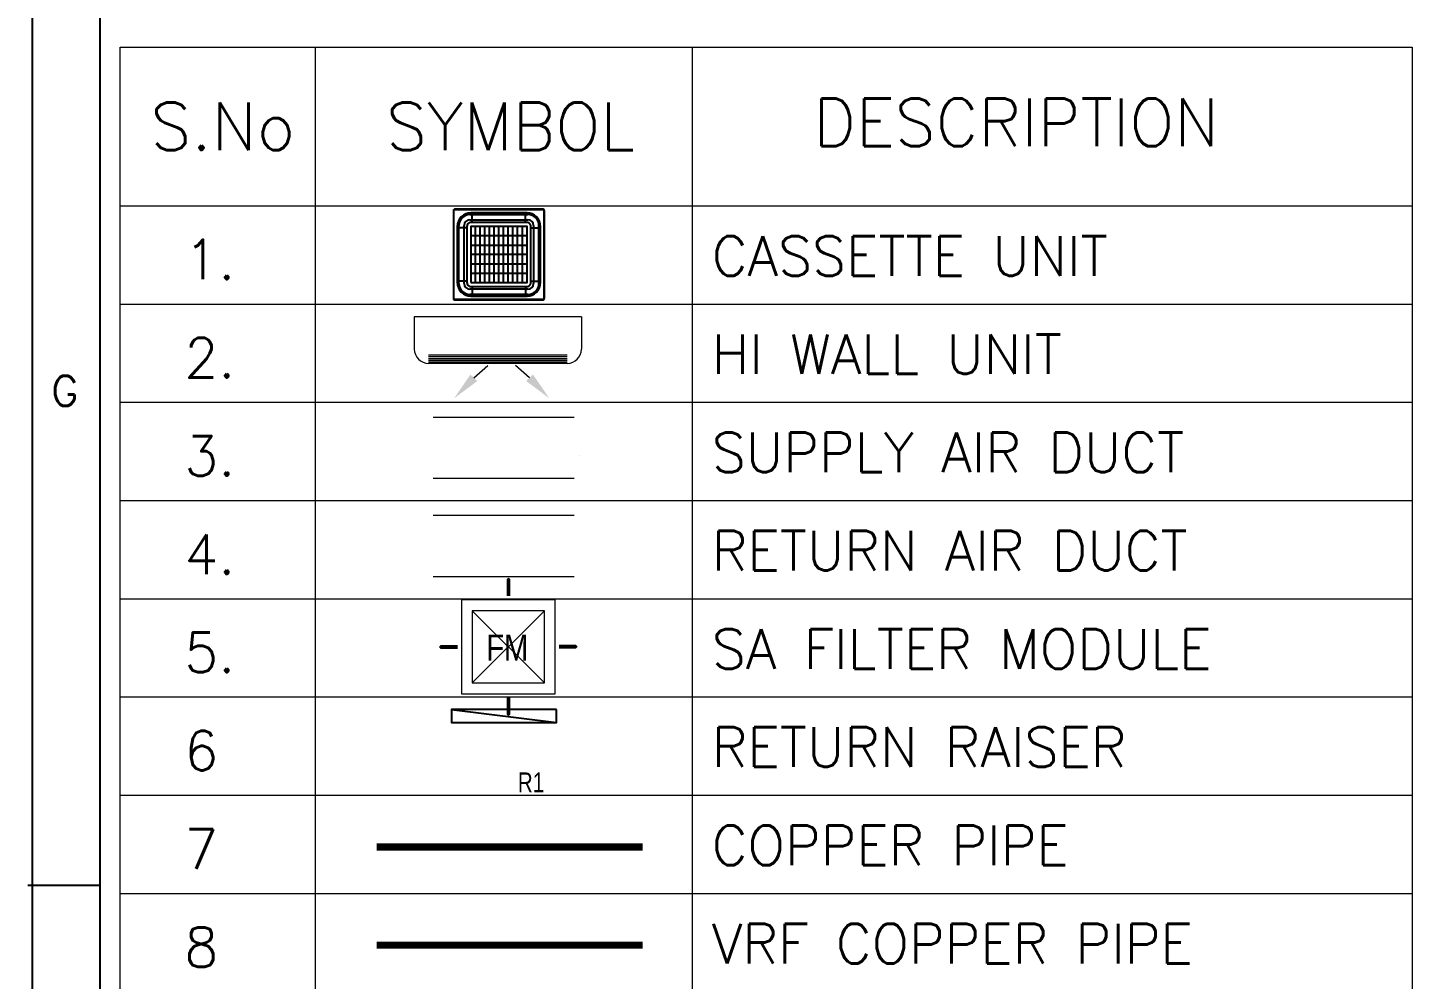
# Model space of a CAD drawing. Extents: x 2982526 to 3135339, y -1389320 to -1338265.
# Drawn here: x 2982526 to 2989999, y -1384499 to -1379361 of the extents above; entities that cross this region are included whole.
import ezdxf
from ezdxf.enums import TextEntityAlignment as Align

# ---------------------------------------------------------------- set-up
doc = ezdxf.new("R2010")
doc.units = 0
doc.header["$MEASUREMENT"] = 0
doc.linetypes.add('CONTINU', pattern=[0])
doc.linetypes.add('DASHED', pattern=[0.75, 0.5, -0.25])
for name, color, linetype, lineweight in [('HTL-AC UNIT', 5, 'Continuous', 25), ('MEP_HVAC_RA_DUCT', 1, 'Continuous', 9), ('MEP_HVAC_RA_RAISERS', 3, 'Continuous', 0), ('MEP_HVAC_VRF_COPPER_PIPE', 6, 'Continuous', 9), ('Supply Diffusers', 3, 'Continuous', 0)]:
    doc.layers.add(name, color=color, linetype=linetype, lineweight=lineweight)
for name, color, linetype in [('HVAC_HI_WALL_1TR', 1, 'Continuous'), ('M HVAC HIGH WALL UNIT', 3, 'Continuous'), ('MEP_HVAC_COPPER_PIPE', 5, 'Continuous'), ('MEP_HVAC_SUPPLY_AIR_DUCT', 3, 'Continuous'), ('MEP_HVAC_SUPPLY_DIFFUSER', 5, 'Continuous'), ('MEP_HVAC_TEXT', 7, 'Continuous'), ('TITLE', 7, 'Continuous')]:
    doc.layers.add(name, color=color, linetype=linetype)
doc.styles.add('ARIEL', font='sanss___.ttf', dxfattribs={"width": 0.75})
doc.styles.add('ROMAN', font='arial.ttf', dxfattribs={"width": 0.8})
doc.styles.add('ROMANS', font='romans.shx')

# ---------------------------------------------------------------- blocks, each defined once
blk = doc.blocks.new('A$C1BA14061')
at = {"layer": 'TITLE', "color": 7}
blk.add_line((0, -140464), (0, 0), dxfattribs=at)
at = {"layer": 'TITLE'}
blk.add_line((1204, -139174), (1204, -1290), dxfattribs=at)
at = {"layer": 'TITLE', "color": 0}
blk.add_line((-86, -122906), (1204, -122906), dxfattribs=at)
at = {"layer": 'TITLE', "color": 0, "style": 'ROMANS', "width": 1}
blk.add_text('G', height=535, dxfattribs=at).set_placement((573, -114113), align=Align.MIDDLE)
blk = doc.blocks.new('CASSETTE UNIT - 3TR')
at = {"layer": 'HTL-AC UNIT', "color": 3}
for p, q in [((953753, -137421), (954583, -137421)), ((953753, -138250), (953753, -137421)), ((954583, -137421), (954583, -138250)), ((953952, -138095), (953952, -137576)), ((953995, -138095), (953995, -137576)), ((954038, -138095), (954038, -137576)), ((954082, -138095), (954082, -137576)), ((954125, -138095), (954125, -137576)), ((954168, -138095), (954168, -137576)), ((954211, -138095), (954211, -137576)), ((954255, -138095), (954255, -137576)), ((954298, -138095), (954298, -137576)), ((954341, -138095), (954341, -137576)), ((954385, -138095), (954385, -137576)), ((954428, -137663), (953909, -137663)), ((953909, -137750), (954428, -137750)), ((954428, -137837), (953909, -137837)), ((953909, -137923), (954428, -137923)), ((954428, -138010), (953909, -138010)), ((954583, -138250), (953753, -138250))]:
    blk.add_line(p, q, dxfattribs=at)
at = {"layer": 'HTL-AC UNIT', "color": 1}
for p, q in [((953900, -137467), (954437, -137467)), ((953900, -137515), (954437, -137515)), ((953799, -138104), (953799, -137567)), ((953848, -138104), (953848, -137567)), ((954489, -137567), (954489, -138104)), ((954537, -138104), (954537, -137567)), ((954437, -138156), (953900, -138156)), ((954437, -138204), (953900, -138204))]:
    blk.add_line(p, q, dxfattribs=at)
at = {"layer": 'HTL-AC UNIT', "color": 8}
for p, q in [((953922, -137540), (953922, -137451)), ((954415, -137540), (954415, -137451)), ((953873, -137589), (953784, -137589)), ((954464, -137589), (954553, -137589)), ((953873, -138082), (953784, -138082)), ((953922, -138131), (953922, -138220)), ((954415, -138131), (954415, -138220)), ((954464, -138082), (954553, -138082))]:
    blk.add_line(p, q, dxfattribs=at)
at = {"layer": 'HTL-AC UNIT', "color": 3}
blk.add_lwpolyline([(953766, -138256), (954571, -138256, 0.414214), (954589, -138238), (954589, -137433, 0.414214), (954571, -137416), (953766, -137416, 0.414214), (953748, -137433), (953748, -138238, 0.414214)], format="xyb", close=True, dxfattribs=at)
at = {"layer": 'HTL-AC UNIT', "color": 8}
for points in [[(953909, -138220), (954428, -138220, 0.414214), (954553, -138095), (954553, -137576, 0.414214), (954428, -137451), (953909, -137451, 0.414214), (953784, -137576), (953784, -138095, 0.414214)], [(953909, -138131), (954428, -138131, 0.414214), (954464, -138095), (954464, -137576, 0.414214), (954428, -137540), (953909, -137540, 0.414214), (953873, -137576), (953873, -138095, 0.414214)]]:
    blk.add_lwpolyline(points, format="xyb", close=True, dxfattribs=at)
blk.add_lwpolyline([(953909, -138095), (954428, -138095), (954428, -137576), (953909, -137576)], close=True, dxfattribs=at)
at = {"layer": 'HTL-AC UNIT', "color": 1}
for centre, radius, start, end in [((953900, -137567), 101, 90, 180), ((953900, -137567), 52.3, 90, 180), ((954437, -137567), 101, 0, 90), ((954437, -137567), 52.3, 0, 90), ((953900, -138104), 101, 180, 270), ((953900, -138104), 52.3, 180, 270), ((954437, -138104), 52.3, 270, 0), ((954437, -138104), 101, 270, 0)]:
    blk.add_arc(centre, radius, start, end, dxfattribs=at)
blk = doc.blocks.new('HI WALL SPLIT AC UNIT 1TR')
at = {"layer": 'M HVAC HIGH WALL UNIT', "color": 1, "lineweight": 5}
for p, q in [((1294404.3, -128752), (1294404.3, -129681)), ((1294404.3, -128752), (1294583.6, -128752)), ((1294662.3, -128830.7), (1294662.3, -129602.2)), ((1294404.3, -129681), (1294583.6, -129681))]:
    blk.add_line(p, q, dxfattribs=at)
at = {"layer": 'M HVAC HIGH WALL UNIT', "color": 8, "lineweight": 5}
for p, q in [((1294616.1, -128830.7), (1294616.1, -129602.2)), ((1294625.4, -128830.7), (1294625.4, -129602.2)), ((1294636.9, -128830.7), (1294636.9, -129602.2)), ((1294646.2, -128830.7), (1294646.2, -129602.2)), ((1294655.4, -128830.7), (1294655.4, -129602.2))]:
    blk.add_line(p, q, dxfattribs=at)
at = {"layer": 'M HVAC HIGH WALL UNIT', "color": 7, "lineweight": 5}
for p, q in [((1294742.7, -129039.8), (1294673.6, -129117.4)), ((1294742.7, -129349.7), (1294673.6, -129272.1))]:
    blk.add_line(p, q, dxfattribs=at)
at = {"layer": 'M HVAC HIGH WALL UNIT', "color": 1, "lineweight": 5}
for centre, start, end in [((1294583.6, -128830.7), 0, 90), ((1294583.6, -129602.2), 270, 0)]:
    blk.add_arc(centre, 78.8, start, end, dxfattribs=at)
at = {"layer": 'M HVAC HIGH WALL UNIT', "color": 7, "lineweight": 5}
for points in [[(1294760.9, -129058.7), (1294724.5, -129020.9), (1294856.2, -128930.6)], [(1294760.9, -129330.8), (1294724.5, -129368.6), (1294856.2, -129458.9)]]:
    blk.add_solid(points, dxfattribs=at)
blk = doc.blocks.new('FM3')
at = {"layer": 'Supply Diffusers'}
for p, q in [((234.6, -234.9), (-235.4, 235.1)), ((-235.4, -234.9), (234.6, 235.1))]:
    blk.add_line(p, q, dxfattribs=at)
at = {"layer": 'Supply Diffusers', "color": 7}
for points in [[(0.6, 451.1, 0, 150, 0), (0.6, 390.6, 25, 25, 0), (0.6, 330.1, 25, 25, 0)], [(-451.4, -0.9, 0, 150, 0), (-390.9, -0.9, 25, 25, 0), (-330.4, -0.9, 25, 25, 0)], [(450.6, 1.1, 0, 150, 0), (390.1, 1.1, 25, 25, 0), (329.6, 1.1, 25, 25, 0)], [(0.6, -450.9, 0, 150, 0), (0.6, -390.4, 25, 25, 0), (0.6, -329.9, 25, 25, 0)]]:
    blk.add_lwpolyline(points, format="xyseb", dxfattribs=at)
at = {"layer": 'Supply Diffusers', "linetype": 'DASHED', "ltscale": 5}
blk.add_lwpolyline([(-305.4, -304.9), (304.6, -304.9), (304.6, 305.1), (-305.4, 305.1)], close=True, dxfattribs=at)
at = {"layer": 'Supply Diffusers'}
blk.add_lwpolyline([(-235.4, -234.9), (234.6, -234.9), (234.6, 235.1), (-235.4, 235.1)], close=True, dxfattribs=at)
at = {"layer": 'Supply Diffusers', "style": 'ROMAN', "width": 0.8}
blk.add_text('FM', height=170, dxfattribs=at).set_placement((-144.4, -89.7))
blk = doc.blocks.new('SA DIFFUSER 600X600MM')
at = {"layer": 'Supply Diffusers', "color": 1, "xscale": 0.9836065573758823, "yscale": 0.9836065573758823, "zscale": 0.9836065573758823}
blk.add_blockref('FM3', (1302829.9, -127949.5, 14384.8), dxfattribs=at)
blk = doc.blocks.new('RAISER 400X400MM')
at = {"layer": 'MEP_HVAC_RA_RAISERS', "lineweight": 25}
blk.add_line((2003785.4, 80176.6), (2004185.4, 80126.6), dxfattribs=at)
blk.add_lwpolyline([(2004185.4, 80176.6), (2003785.4, 80176.6), (2003785.4, 80126.6), (2004185.4, 80126.6)], close=True, dxfattribs=at)
blk.add_lwpolyline([(2003985.4, 80105.8, 0, 44.3, 0), (2003985.4, 80054.1, 0, 0, 0), (2003985.4, 79969.7, 0, 0, 0), (2004052.1, 79969.7, 0, 0, 0), (2003868.7, 79926.8, 0, 0, 0), (2003970.3, 79926.8, 0, 0, 0), (2003970.3, 79863.1, 0, 0, 0)], format="xyseb", dxfattribs=at)
at = {"layer": 'MEP_HVAC_RA_RAISERS', "lineweight": 25, "insert": (2004037.9, 79936.9), "char_height": 75, "width": 116.101, "attachment_point": 1, "style": 'ARIEL'}
blk.add_mtext('R1', dxfattribs=at)

msp = doc.modelspace()

# ---------------------------------------------------------------- linework, layer by layer
at = {"layer": 'MEP_HVAC_COPPER_PIPE', "linetype": 'ByBlock', "lineweight": 0, "const_width": 39.1}
msp.add_lwpolyline([(2984408.3, -1383784.4), (2985844.9, -1383784.4)], dxfattribs=at)
at = {"layer": 'MEP_HVAC_RA_DUCT', "lineweight": 0}
for p, q in [((2984714.7, -1381993.6), (2985475.3, -1381993.6)), ((2985475.3, -1382325.2), (2984714.7, -1382325.2))]:
    msp.add_line(p, q, dxfattribs=at)
at = {"layer": 'MEP_HVAC_RA_DUCT', "lineweight": 0, "const_width": 0.00947}
for points in [[(2984714.7, -1382429.8), (2984714.7, -1382259.9), (2984781.8, -1382259.9), (2984647.6, -1382058.9), (2984714.7, -1382058.9), (2984714.7, -1381924.2)], [(2985475.3, -1382429.8), (2985475.3, -1382259.9), (2985542.4, -1382259.9), (2985408.2, -1382058.9), (2985475.3, -1382058.9), (2985475.3, -1381924.2)]]:
    msp.add_lwpolyline(points, dxfattribs=at)
at = {"layer": 'MEP_HVAC_SUPPLY_AIR_DUCT', "lineweight": 0}
for p, q in [((2984714.7, -1381463.2), (2985475.3, -1381463.2)), ((2985475.3, -1381794.8), (2984714.7, -1381794.8))]:
    msp.add_line(p, q, dxfattribs=at)
at = {"layer": 'MEP_HVAC_SUPPLY_AIR_DUCT', "lineweight": 0, "const_width": 0.00947}
for points in [[(2984714.7, -1381899.4), (2984714.7, -1381729.5), (2984781.8, -1381729.5), (2984647.6, -1381528.5), (2984714.7, -1381528.5), (2984714.7, -1381393.8)], [(2985475.3, -1381899.4), (2985475.3, -1381729.5), (2985542.4, -1381729.5), (2985408.2, -1381528.5), (2985475.3, -1381528.5), (2985475.3, -1381393.8)]]:
    msp.add_lwpolyline(points, dxfattribs=at)
at = {"layer": 'MEP_HVAC_TEXT', "linetype": 'CONTINU', "lineweight": 0}
for p, q in [((2984076.7, -1379467.1), (2984076.7, -1388809.1)), ((2986112.4, -1379467.1), (2986112.4, -1388809.1)), ((2983023.9, -1380322.6), (2989998.9, -1380322.6)), ((2983023.9, -1380853), (2989998.9, -1380853)), ((2983023.9, -1381383.4), (2989998.9, -1381383.4)), ((2983023.9, -1381913.8), (2989998.9, -1381913.8)), ((2983023.9, -1382444.2), (2989998.9, -1382444.2)), ((2983023.9, -1382974.6), (2989998.9, -1382974.6)), ((2983023.9, -1383505), (2989998.9, -1383505)), ((2983023.9, -1384035.4), (2989998.9, -1384035.4))]:
    msp.add_line(p, q, dxfattribs=at)
msp.add_lwpolyline([(2983023.9, -1388809.1), (2983023.9, -1379467.1), (2989998.9, -1379467.1), (2989998.9, -1388809.1)], dxfattribs=at)
at = {"layer": 'MEP_HVAC_VRF_COPPER_PIPE', "linetype": 'ByBlock', "lineweight": 0, "const_width": 39.1}
msp.add_lwpolyline([(2984408.3, -1384314.8), (2985844.9, -1384314.8)], dxfattribs=at)

# ---------------------------------------------------------------- block references
at = {"layer": 'HTL-AC UNIT', "lineweight": 0, "xscale": 0.5841357621676626, "yscale": 0.5841357621676626, "zscale": 0.5841357621676626}
msp.add_blockref('CASSETTE UNIT - 3TR', (2427705.1, -1300071), dxfattribs=at)
at = {"layer": 'HVAC_HI_WALL_1TR', "lineweight": 0, "xscale": 0.9705082450367588, "yscale": 0.9705082450367588, "zscale": 0.9705082450367588, "rotation": 270}
msp.add_blockref('HI WALL SPLIT AC UNIT 1TR', (3110468.7, -124692.9), dxfattribs=at)
at = {"layer": 'MEP_HVAC_RA_RAISERS', "lineweight": 0, "xscale": 1.419804489207407, "yscale": 1.419804489207407, "zscale": 1.419804489207407}
msp.add_blockref('RAISER 400X400MM', (139828.9, -1496877.1), dxfattribs=at)
at = {"layer": 'MEP_HVAC_SUPPLY_DIFFUSER', "lineweight": 0, "xscale": 0.8433413270630397, "yscale": 0.8433413270630397, "zscale": 0.8433413270630397}
msp.add_blockref('SA DIFFUSER 600X600MM', (1886389.7, -1274799, 17172.9), dxfattribs=at)
at = {"layer": 'TITLE', "lineweight": 0, "xscale": 0.3035552556082519, "yscale": 0.3035553943041123, "zscale": 0.3035553665695551}
msp.add_blockref('A$C1BA14061', (2982551.7, -1346682), dxfattribs=at)

# ---------------------------------------------------------------- texts
at = {"layer": 'MEP_HVAC_TEXT', "linetype": 'CONTINU', "lineweight": 0, "attachment_point": 1}
for s, insert, char_height, width in [('{\\Fromans|c0;\\C256;S.No}', (2983188.5, -1379764.7), 256.828, 657.408), ('{\\Fromans|c0;\\C256;SYMBOL}', (2984460, -1379764.7), 256.828, 657.408), ('{\\Fromans|c0;\\C256;DESCRIPTION}', (2986765.6, -1379744), 256.828, 657.408), ('{\\Fromans|c0;\\C256;CASSETTE UNIT}', (2986218.2, -1380486.4), 214.024, 4604.345)]:
    msp.add_mtext(s, dxfattribs=dict(at, insert=insert, char_height=char_height, width=width))
at = {"layer": 'MEP_HVAC_TEXT', "linetype": 'CONTINU', "lineweight": 0, "attachment_point": 1, "style": 'ROMANS'}
for s, insert, char_height, width in [('{\\C256;1.}', (2983370.8, -1380505.7), 214.02, 657.408), ('{\\C256;2.}', (2983370.8, -1381036.1), 214.02, 657.408), ('{\\C256;HI WALL UNIT}', (2986218.2, -1381016.8), 214.024, 4604.345), ('{\\C256;3.}', (2983370.8, -1381566.5), 214.02, 657.408), ('{\\C256;SUPPLY AIR DUCT}', (2986218.2, -1381547.2), 214.024, 4604.345), ('{\\C256;4.}', (2983370.8, -1382096.9), 214.02, 657.408), ('{\\C256;RETURN AIR DUCT}', (2986218.2, -1382077.6), 214.024, 4604.345), ('{\\C256;5.}', (2983370.8, -1382627.3), 214.02, 657.408), ('{\\C256;SA FILTER MODULE}', (2986218.2, -1382608.1), 214.024, 6638.368), ('{\\C256;6}', (2983370.8, -1383157.7), 214.02, 657.408), ('{\\C256;RETURN RAISER}', (2986218.2, -1383138.5), 214.024, 6027.205), ('{\\C256;COPPER PIPE}', (2986218.2, -1383668.9), 214.024, 6027.205), ('{\\C256;7}', (2983370.8, -1383688.2), 214.02, 657.408), ('{\\C256;VRF COPPER PIPE}', (2986218.2, -1384199.3), 214.024, 6027.205), ('{\\C256;8}', (2983370.8, -1384218.6), 214.02, 657.408)]:
    msp.add_mtext(s, dxfattribs=dict(at, insert=insert, char_height=char_height, width=width))

doc.saveas('drawing.dxf')
